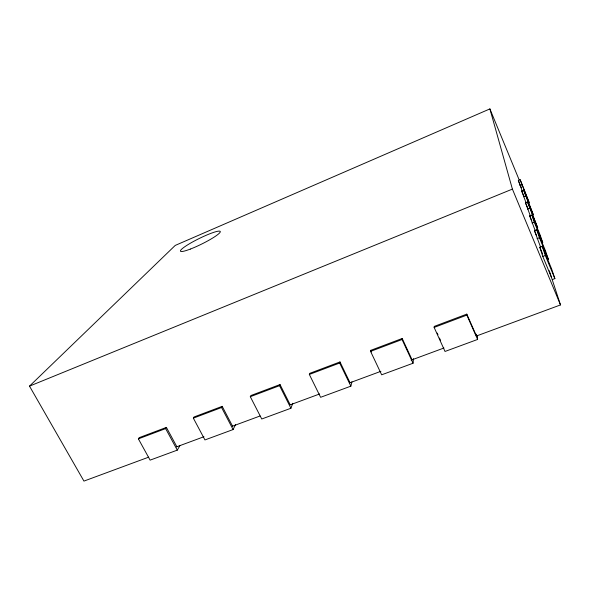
<?xml version="1.0" encoding="UTF-8"?>
<svg xmlns="http://www.w3.org/2000/svg" width="590" height="590" viewBox="0 0 590 590"><rect width="100%" height="100%" fill="white"/><g stroke="black" fill="none" stroke-linecap="round" stroke-linejoin="round"><path stroke-width="0.89" d="M477.362 335.821L477.605 339.449L445.022 351.456L434.144 327.428L434.196 326.425L466.801 314.131L476.469 335.99L476.351 334.213M412.071 359.797L402.203 338.483L370.808 350.327L370.572 351.382L381.664 374.805L413.044 363.241L413.516 358.661M413.044 363.241L402.055 339.516L402.203 338.483M350.032 382.733L339.988 361.943L309.735 373.352L309.337 374.451L320.613 397.306L350.858 386.162L351.942 381.811M350.858 386.162L339.67 363.02L339.988 361.943M290.228 404.836L280.029 384.555L250.853 395.551L250.3 396.694L261.746 418.996L290.914 408.25L292.788 403.272M250.3 396.694L279.549 385.676L280.029 384.555M232.541 426.157L222.201 406.355L194.051 416.968L193.358 418.148L204.951 439.934L233.094 429.557L235.499 424.623M193.358 418.148L221.575 407.513L222.201 406.355M176.86 446.741L166.395 427.396L139.21 437.647L138.385 438.857L150.111 460.141L177.295 450.126L180.039 445.406M138.385 438.857L165.628 428.591L166.395 427.396M148.687 457.154L83.942 481.093L29.5 386.133L175.237 245.418L489.892 108.907L519.171 179.898M522.408 191.47L518.337 180.466L520.159 179.721L529.134 202.495L520.159 179.721M519.989 185.621L521.862 184.862M29.5 386.133L512.4 189.102L489.892 108.907M525.985 202.584L521.737 191.042L523.662 190.26L533.19 214.472L523.662 190.26M523.573 196.758L525.55 195.961M530.329 215.829L525.513 202.783L527.541 201.964L537.697 227.806L527.541 201.964M527.563 209.148L529.65 208.307M535.159 230.594L529.731 215.881L531.878 215.026L540.145 235.049L542.748 242.719L534.245 222.142L531.878 215.026M532.025 223.02L534.245 222.142M540.779 247.645L534.466 230.594L536.753 229.694L545.499 250.868L548.427 259.526L539.422 237.733L536.753 229.694M537.062 238.655L539.422 237.733M551.414 277.248L542.778 256.421L539.828 247.247L542.262 246.303L551.554 268.752L554.88 278.598L552.358 279.557M542.778 256.421L545.3 255.448L542.262 246.303M309.337 374.451L339.67 363.02M370.572 351.382L402.055 339.516M434.144 327.428L466.845 315.112L466.801 314.131M176.314 446.947L203.941 436.733M232.431 426.201L260.057 415.987M290.28 404.821L319.632 393.965M349.848 382.799L380.926 371.309M411.142 360.143L443.953 348.012M476.757 335.887L560.5 304.927L549.268 270.714M165.628 428.591L177.295 450.126M221.575 407.513L233.094 429.557M279.549 385.676L290.914 408.25M370.808 350.327L371.575 351.942M437.205 333.062L437.957 334.722M439.454 338.048L440.582 340.533M466.845 315.112L477.605 339.449M512.4 189.102L560.5 304.927M525.513 202.783L527.866 208.477M529.731 215.881L531.76 220.793M545.3 255.448L554.88 278.598M534.466 230.594L536.524 235.565M539.828 247.247L542.616 253.98M518.337 180.466L521.361 187.812M521.737 191.042L523.75 195.924M190.319 249.083A22.162 3.031 -26.3 0 0 220.306 231.715A22.162 3.031 -26.3 0 0 190.57 243.109A22.162 3.031 -26.3 0 0 190.319 249.083"/></g></svg>
